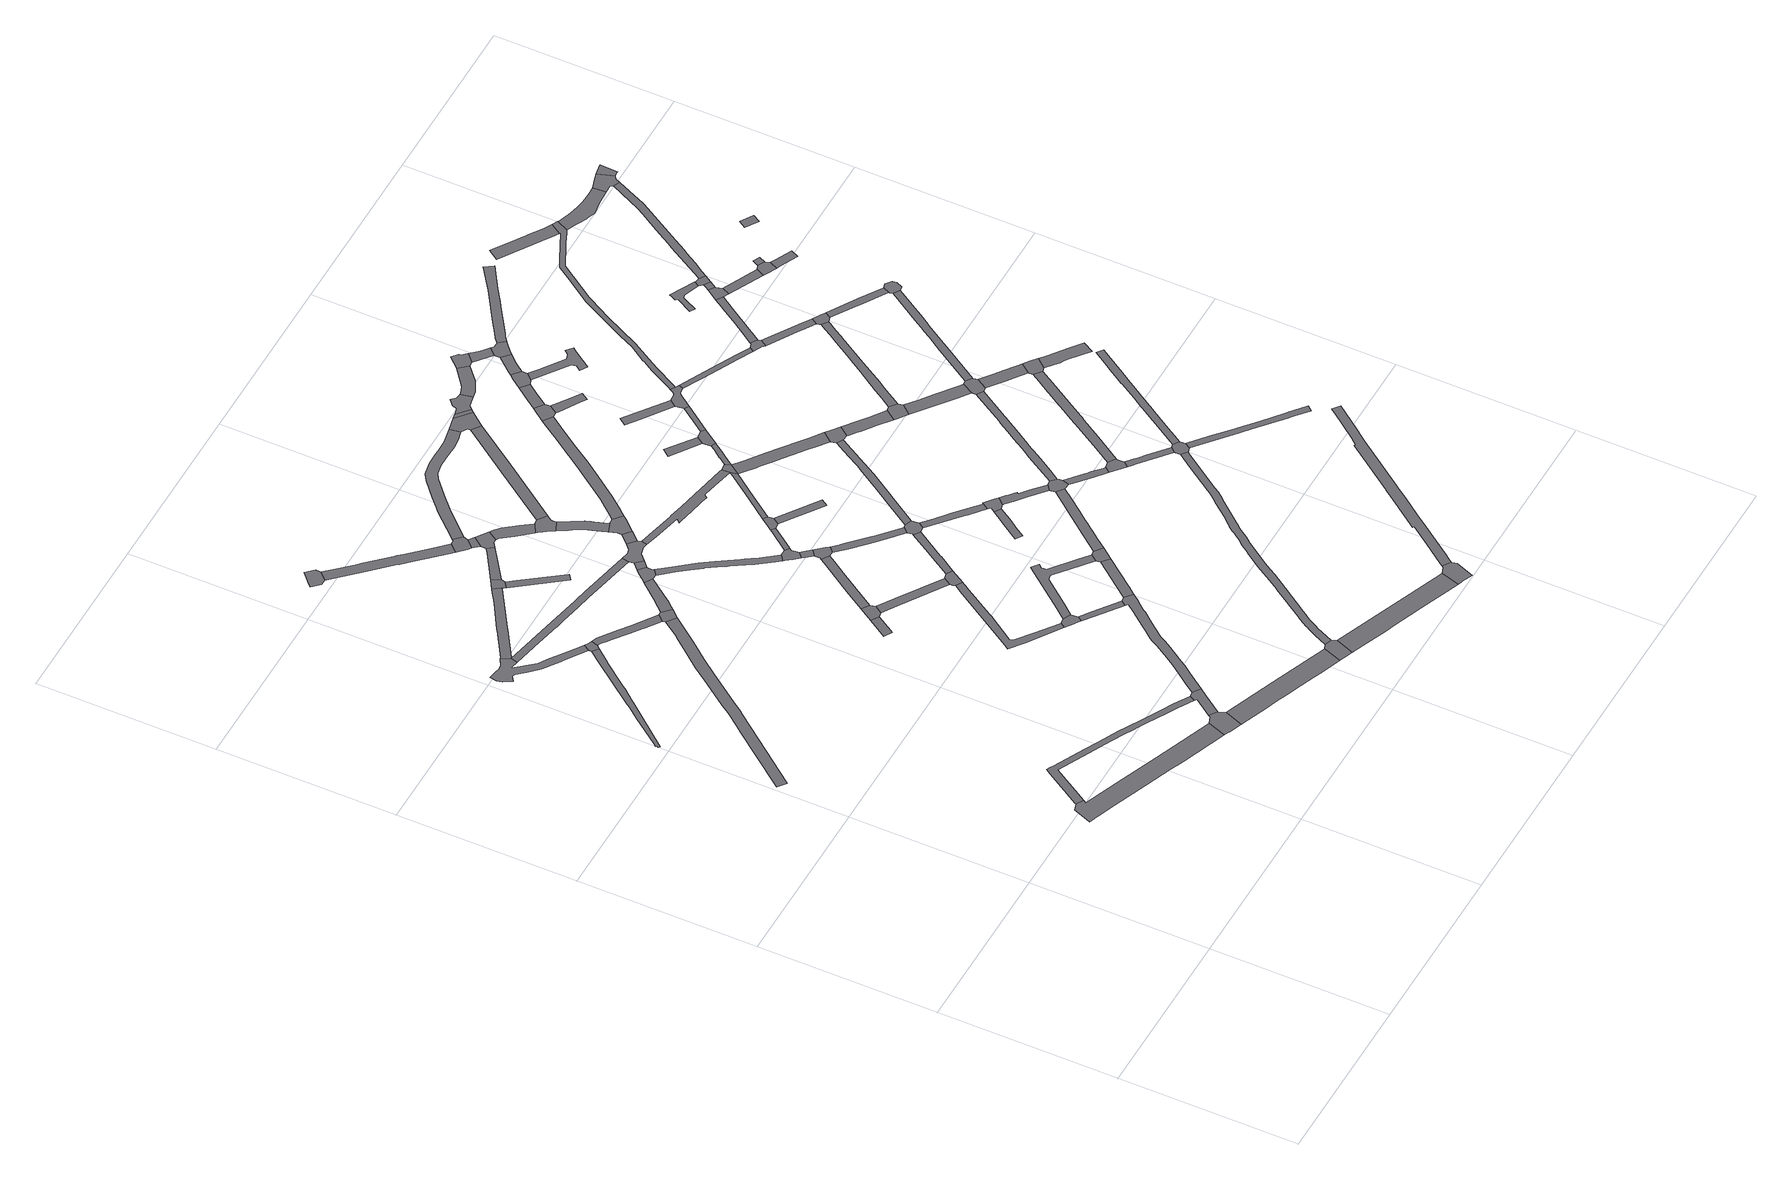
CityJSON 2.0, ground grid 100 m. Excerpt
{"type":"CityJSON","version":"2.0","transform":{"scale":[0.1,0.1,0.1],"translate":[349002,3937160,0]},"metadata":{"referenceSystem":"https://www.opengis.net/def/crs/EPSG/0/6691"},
"CityObjects":{
"road1":{"type":"Road","geometry":[{"type":"MultiSurface","lod":"1","boundaries":[[[0,1,2,3,4,5,6,7,8,9,10,11,12,13,14,15]]]}]},
"road2":{"type":"Road","attributes":{"RoadStructureAttribute.sectionType":"1"},"geometry":[{"type":"MultiSurface","lod":"1","boundaries":[[[16,17,18,19,20,21,22,23,24,25,26,27,28,29,30,31,32,33,34]]]}]},
"road3":{"type":"Road","attributes":{"RoadStructureAttribute.sectionType":"1"},"geometry":[{"type":"MultiSurface","lod":"1","boundaries":[[[35,36,37,38,39,40,41,42,43,44,45,46,47,48,49,50,51,52,53,54,55,56,57,58]]]}]},
"road4":{"type":"Road","attributes":{"RoadStructureAttribute.sectionType":"1"},"geometry":[{"type":"MultiSurface","lod":"1","boundaries":[[[59,60,61,62,63,64,65,66,67,68,69,70,71,72,73,74,75,76,77,78,79,80,81,82,83,84,4,3]]]}]},
"road5":{"type":"Road","attributes":{"RoadStructureAttribute.sectionType":"1"},"geometry":[{"type":"MultiSurface","lod":"1","boundaries":[[[85,86,87,88,89,90,91,92,93,94,95,96,97,98,99,100,101,102,103,104,105,106,107,108,109,110,111]]]}]},
"road6":{"type":"Road","geometry":[{"type":"MultiSurface","lod":"1","boundaries":[[[112,113,114,96,95,34,33,115]]]}]},
"road7":{"type":"Road","geometry":[{"type":"MultiSurface","lod":"1","boundaries":[[[116,117,118,119,15,14,120,121,122,123]]]}]},
"road8":{"type":"Road","attributes":{"RoadStructureAttribute.sectionType":"1"},"geometry":[{"type":"MultiSurface","lod":"1","boundaries":[[[124,125,126,127,128,129,130,104,103,131,132,133,134,135]]]}]},
"road9":{"type":"Road","attributes":{"RoadStructureAttribute.sectionType":"1"},"geometry":[{"type":"MultiSurface","lod":"1","boundaries":[[[136,137,138,139,140,141,142,143,144,145,146,147,148,112,115]]]}]},
"road10":{"type":"Road","geometry":[{"type":"MultiSurface","lod":"1","boundaries":[[[149,150,70,69,151,118,117,152]]]}]},
"road11":{"type":"Road","geometry":[{"type":"MultiSurface","lod":"1","boundaries":[[[153,154,155,156,157,158,159,160,161]]]}]},
"road12":{"type":"Road","attributes":{"RoadStructureAttribute.sectionType":"1"},"geometry":[{"type":"MultiSurface","lod":"1","boundaries":[[[162,163,164,165,103,102,166,167,168,169,170,171,172,173,174,175]]]}]},
"road13":{"type":"Road","geometry":[{"type":"MultiSurface","lod":"1","boundaries":[[[143,44,43,176,177,144]]]}]},
"road14":{"type":"Road","attributes":{"RoadStructureAttribute.sectionType":"1"},"geometry":[{"type":"MultiSurface","lod":"1","boundaries":[[[178,179,180,181,182,183,184,185,186,187,116,123]]]}]},
"road15":{"type":"Road","geometry":[{"type":"MultiSurface","lod":"1","boundaries":[[[188,189,190,191,192,124,135]]]}]},
"road16":{"type":"Road","attributes":{"RoadStructureAttribute.sectionType":"1"},"geometry":[{"type":"MultiSurface","lod":"1","boundaries":[[[193,194,195,196,197,198]]]}]},
"road17":{"type":"Road","attributes":{"RoadStructureAttribute.sectionType":"1"},"geometry":[{"type":"MultiSurface","lod":"1","boundaries":[[[199,200,201,202,203,204,205,206,207,208,209,210,211,212,213,214,215,153,161]]]}]},
"road18":{"type":"Road","attributes":{"RoadStructureAttribute.sectionType":"1"},"geometry":[{"type":"MultiSurface","lod":"1","boundaries":[[[216,217,218,219,220,221,190,189]]]}]},
"road19":{"type":"Road","attributes":{"RoadStructureAttribute.sectionType":"1"},"geometry":[{"type":"MultiSurface","lod":"1","boundaries":[[[222,223,224,177,176,225,226,227,228,229]]]}]},
"road20":{"type":"Road","attributes":{"RoadStructureAttribute.sectionType":"1"},"geometry":[{"type":"MultiSurface","lod":"1","boundaries":[[[230,231,192,191,232,233]]]}]},
"road21":{"type":"Road","geometry":[{"type":"MultiSurface","lod":"1","boundaries":[[[234,198,197,235,236,237]]]}]},
"road22":{"type":"Road","attributes":{"RoadStructureAttribute.sectionType":"1"},"geometry":[{"type":"MultiSurface","lod":"1","boundaries":[[[238,239,240,241,242,243,244,245,246,247,248,249,250,251,252,253,254,255,150,149,256,257,258,259,260,261,262,263,264,265,266,267]]]}]},
"road23":{"type":"Road","attributes":{"RoadStructureAttribute.sectionType":"1"},"geometry":[{"type":"MultiSurface","lod":"1","boundaries":[[[268,269,270,271,272,273,274,275,276,277,278,279,280,281,282,283,284,285,286,287,288,289]]]}]},
"road24":{"type":"Road","geometry":[{"type":"MultiSurface","lod":"1","boundaries":[[[290,291,229,228,292,293,294,295,296]]]}]},
"road25":{"type":"Road","geometry":[{"type":"MultiSurface","lod":"1","boundaries":[[[297,298,299,300,208,207,301,302]]]}]},
"road26":{"type":"Road","geometry":[{"type":"MultiSurface","lod":"1","boundaries":[[[303,304,305,306,307,308,275,274]]]}]},
"road27":{"type":"Road","attributes":{"RoadStructureAttribute.sectionType":"1"},"geometry":[{"type":"MultiSurface","lod":"1","boundaries":[[[295,309,310,296]]]}]},
"road28":{"type":"Road","attributes":{"RoadStructureAttribute.sectionType":"1"},"geometry":[{"type":"MultiSurface","lod":"1","boundaries":[[[311,297,302,312,313,314]]]}]},
"road29":{"type":"Road","attributes":{"RoadStructureAttribute.sectionType":"1"},"geometry":[{"type":"MultiSurface","lod":"1","boundaries":[[[235,315,316,317,318,236]]]}]},
"road30":{"type":"Road","geometry":[{"type":"MultiSurface","lod":"1","boundaries":[[[319,320,321,322,186,185,323,324,325,326]]]}]},
"road31":{"type":"Road","geometry":[{"type":"MultiSurface","lod":"1","boundaries":[[[313,230,233,327,328,329,330,314]]]}]},
"road32":{"type":"Road","attributes":{"RoadStructureAttribute.sectionType":"1"},"geometry":[{"type":"MultiSurface","lod":"1","boundaries":[[[331,332,333,334,335,336,337,234,237]]]}]},
"road33":{"type":"Road","attributes":{"RoadStructureAttribute.sectionType":"1"},"geometry":[{"type":"MultiSurface","lod":"1","boundaries":[[[338,339,340,341,342,343,344,345,346,293,292,347,348,349,350,351,352,353,354,355,356,357,358,359]]]}]},
"road34":{"type":"Road","geometry":[{"type":"MultiSurface","lod":"1","boundaries":[[[174,310,309,360,361,362,363,364,365,366,367,368,369,175]]]}]},
"road35":{"type":"Road","geometry":[{"type":"MultiSurface","lod":"1","boundaries":[[[240,370,306,305,371,241]]]}]},
"road36":{"type":"Road","attributes":{"RoadStructureAttribute.sectionType":"1"},"geometry":[{"type":"MultiSurface","lod":"1","boundaries":[[[328,372,373,374,375,376,377,378,379,380,329]]]}]},
"road37":{"type":"Road","attributes":{"RoadStructureAttribute.sectionType":"1"},"geometry":[{"type":"MultiSurface","lod":"1","boundaries":[[[381,382,366,365]]]}]},
"road38":{"type":"Road","geometry":[{"type":"MultiSurface","lod":"1","boundaries":[[[383,384,385,386,387,388,389,390,391,376,375]]]}]},
"road39":{"type":"Road","geometry":[{"type":"MultiSurface","lod":"1","boundaries":[[[288,392,393,394,317,316,395,289]]]}]},
"road40":{"type":"Road","geometry":[{"type":"MultiSurface","lod":"1","boundaries":[[[396,397,398,399,359,358,400,401,402]]]}]},
"road41":{"type":"Road","attributes":{"RoadStructureAttribute.sectionType":"1"},"geometry":[{"type":"MultiSurface","lod":"1","boundaries":[[[403,404,405,406,407,408,409,387,386,410,411,412,413,414,415,416,417]]]}]},
"road42":{"type":"Road","attributes":{"RoadStructureAttribute.sectionType":"1"},"geometry":[{"type":"MultiSurface","lod":"1","boundaries":[[[418,419,420,421,396,402]]]}]},
"road43":{"type":"Road","geometry":[{"type":"MultiSurface","lod":"1","boundaries":[[[422,403,417,423,382,381,424,425]]]}]},
"road44":{"type":"Road","geometry":[{"type":"MultiSurface","lod":"1","boundaries":[[[426,420,419,427,334,333,428,429,430]]]}]},
"road45":{"type":"Road","attributes":{"RoadStructureAttribute.sectionType":"1"},"geometry":[{"type":"MultiSurface","lod":"1","boundaries":[[[307,431,432,433,434,435,436,437,438,439,440,441,442,443,444,308]]]}]},
"road46":{"type":"Road","attributes":{"RoadStructureAttribute.sectionType":"1"},"geometry":[{"type":"MultiSurface","lod":"1","boundaries":[[[445,446,447,448,449,450,451,399,398]]]}]},
"road47":{"type":"Road","attributes":{"RoadStructureAttribute.sectionType":"1"},"geometry":[{"type":"MultiSurface","lod":"1","boundaries":[[[452,453,239,238,454,455,456,457,458]]]}]},
"road48":{"type":"Road","attributes":{"RoadStructureAttribute.sectionType":"1"},"geometry":[{"type":"MultiSurface","lod":"1","boundaries":[[[459,460,461,393,392,462,463,464,465]]]}]},
"road49":{"type":"Road","attributes":{"RoadStructureAttribute.sectionType":"1"},"geometry":[{"type":"MultiSurface","lod":"1","boundaries":[[[466,467,468,469,470,471,472,473,474,319,326]]]}]},
"road50":{"type":"Road","attributes":{"RoadStructureAttribute.sectionType":"1"},"geometry":[{"type":"MultiSurface","lod":"1","boundaries":[[[429,475,476,477,478,479,480,481,482,483,484,485,486,487,488,489,490,430]]]}]},
"road51":{"type":"Road","attributes":{"RoadStructureAttribute.sectionType":"1"},"geometry":[{"type":"MultiSurface","lod":"1","boundaries":[[[491,492,493,494,495,496,497,498,499,500,501,502,503,299,298,504,505,506,507,508,509,510,511,512,513,514]]]}]},
"road52":{"type":"Road","geometry":[{"type":"MultiSurface","lod":"1","boundaries":[[[515,516,517,518,519,448,447,520]]]}]},
"road53":{"type":"Road","attributes":{"RoadStructureAttribute.sectionType":"1"},"geometry":[{"type":"MultiSurface","lod":"1","boundaries":[[[521,522,523,524,525,526,527,363,362,528,529,530,531,532,533,534,535,536,537,538,539]]]}]},
"road54":{"type":"Road","geometry":[{"type":"MultiSurface","lod":"1","boundaries":[[[540,541,437,436,452,458]]]}]},
"road55":{"type":"Road","geometry":[{"type":"MultiSurface","lod":"1","boundaries":[[[542,481,480,543,544,459,465,545,546,547,548,549,550]]]}]},
"road56":{"type":"Road","attributes":{"RoadStructureAttribute.sectionType":"1"},"geometry":[{"type":"MultiSurface","lod":"1","boundaries":[[[551,552,515,520]]]}]},
"road57":{"type":"Road","attributes":{"RoadStructureAttribute.sectionType":"1"},"geometry":[{"type":"MultiSurface","lod":"1","boundaries":[[[553,391,390,554,555,556,557]]]}]},
"road58":{"type":"Road","attributes":{"RoadStructureAttribute.sectionType":"1"},"geometry":[{"type":"MultiSurface","lod":"1","boundaries":[[[558,559,560,517,516,561,562,563,539]]]}]},
"road59":{"type":"Road","attributes":{"RoadStructureAttribute.sectionType":"1"},"geometry":[{"type":"MultiSurface","lod":"1","boundaries":[[[564,565,566,567,568,569,570,571,572,573]]]}]},
"road60":{"type":"Road","attributes":{"RoadStructureAttribute.sectionType":"1"},"geometry":[{"type":"MultiSurface","lod":"1","boundaries":[[[574,575,576,577,578,579,580,581,422,425,582,583,584,585,586,587,588,589,590,591,592,593,594,595]]]}]},
"road61":{"type":"Road","attributes":{"RoadStructureAttribute.sectionType":"1"},"geometry":[{"type":"MultiSurface","lod":"1","boundaries":[[[596,597,598,599,600,601,546,545,602,603,604,605]]]}]},
"road62":{"type":"Road","attributes":{"RoadStructureAttribute.sectionType":"1"},"geometry":[{"type":"MultiSurface","lod":"1","boundaries":[[[606,607,608,609,610,611,612,613,614,615,616,617,618,619,620,621,622,623,624,625,626,627,628,629,630,631,632,633,634,635,636,637,638,639,640,641,642,643,644,645,646,647,648,649,650,651,652,653,654,655,656,657,658,659,660,661,662,663,664,665,666,322,321]]]}]},
"road63":{"type":"Road","geometry":[{"type":"MultiSurface","lod":"1","boundaries":[[[667,668,669,473,472,670,671,672,673]]]}]},
"road64":{"type":"Road","attributes":{"RoadStructureAttribute.sectionType":"1"},"geometry":[{"type":"MultiSurface","lod":"1","boundaries":[[[540,674,675,676,677,678,679,680,681,682,683,684,685,686,687,688,541]]]}]},
"road65":{"type":"Road","geometry":[{"type":"MultiSurface","lod":"1","boundaries":[[[689,690,691,692,605,604,693,564,573]]]}]},
"road66":{"type":"Road","geometry":[{"type":"MultiSurface","lod":"1","boundaries":[[[694,695,521,539,563]]]}]},
"road67":{"type":"Road","attributes":{"RoadStructureAttribute.sectionType":"1"},"geometry":[{"type":"MultiSurface","lod":"1","boundaries":[[[696,697,698,699,700,701,702,703,704,705,706,707,708,542,550]]]}]},
"road68":{"type":"Road","attributes":{"RoadStructureAttribute.sectionType":"1"},"geometry":[{"type":"MultiSurface","lod":"1","boundaries":[[[491,514,709,557,556,710,711,712]]]}]},
"road69":{"type":"Road","attributes":{"RoadStructureAttribute.sectionType":"1"},"geometry":[{"type":"MultiSurface","lod":"1","boundaries":[[[689,713,714,715,716,717,718,719,720,721,722,723,724,725,690]]]}]},
"road70":{"type":"Road","attributes":{"RoadStructureAttribute.sectionType":"1"},"geometry":[{"type":"MultiSurface","lod":"1","boundaries":[[[726,727,728,729,695,694,730,731,732]]]}]},
"road71":{"type":"Road","attributes":{"RoadStructureAttribute.sectionType":"1"},"geometry":[{"type":"MultiSurface","lod":"1","boundaries":[[[733,734,735,736,737]]]}]},
"road72":{"type":"Road","geometry":[{"type":"MultiSurface","lod":"1","boundaries":[[[711,738,739,712]]]}]},
"road73":{"type":"Road","attributes":{"RoadStructureAttribute.sectionType":"1"},"geometry":[{"type":"MultiSurface","lod":"1","boundaries":[[[740,741,742,743,694,563,744,745,746,747,748,749,750,751,752]]]}]},
"road74":{"type":"Road","geometry":[{"type":"MultiSurface","lod":"1","boundaries":[[[753,718,717,683,682,754,755,756,757,758]]]}]},
"road75":{"type":"Road","geometry":[{"type":"MultiSurface","lod":"1","boundaries":[[[759,760,761,762,733,737,726,732]]]}]},
"road76":{"type":"Road","geometry":[{"type":"MultiSurface","lod":"1","boundaries":[[[738,763,764,765,766,767,768,769,770,739]]]}]},
"road77":{"type":"Road","geometry":[{"type":"MultiSurface","lod":"1","boundaries":[[[594,771,772,773,774,595]]]}]},
"road78":{"type":"Road","attributes":{"RoadStructureAttribute.sectionType":"1"},"geometry":[{"type":"MultiSurface","lod":"1","boundaries":[[[775,776,777,778,779,780,781,755,754,782,783,784,785]]]}]},
"road79":{"type":"Road","attributes":{"RoadStructureAttribute.sectionType":"1"},"geometry":[{"type":"MultiSurface","lod":"1","boundaries":[[[786,787,788,789,790,772,771]]]}]},
"road80":{"type":"Road","attributes":{"RoadStructureAttribute.sectionType":"1"},"geometry":[{"type":"MultiSurface","lod":"1","boundaries":[[[791,762,761,792,793]]]}]},
"road81":{"type":"Road","attributes":{"RoadStructureAttribute.sectionType":"1"},"geometry":[{"type":"MultiSurface","lod":"1","boundaries":[[[794,795,796,797,798,799]]]}]},
"road82":{"type":"Road","attributes":{"RoadStructureAttribute.sectionType":"1"},"geometry":[{"type":"MultiSurface","lod":"1","boundaries":[[[800,774,773,801,802,803]]]}]},
"road83":{"type":"Road","geometry":[{"type":"MultiSurface","lod":"1","boundaries":[[[751,701,700,804,805,806,752]]]}]},
"road84":{"type":"Road","geometry":[{"type":"MultiSurface","lod":"1","boundaries":[[[807,808,809,810,811,775,785]]]}]},
"road85":{"type":"Road","attributes":{"RoadStructureAttribute.sectionType":"1"},"geometry":[{"type":"MultiSurface","lod":"1","boundaries":[[[812,813,765,764,814,815,816,817]]]}]},
"road86":{"type":"Road","geometry":[{"type":"MultiSurface","lod":"1","boundaries":[[[818,803,802,819,820,821,822]]]}]},
"road87":{"type":"Road","attributes":{"RoadStructureAttribute.sectionType":"1"},"geometry":[{"type":"MultiSurface","lod":"1","boundaries":[[[823,824,825,826,805,804,827,828,829,830,831,832,833,834]]]}]},
"road88":{"type":"Road","geometry":[{"type":"MultiSurface","lod":"1","boundaries":[[[835,836,837,838,839,840,841,842,843,844,845,846,799,798,847,791,793]]]}]},
"road89":{"type":"Road","attributes":{"RoadStructureAttribute.sectionType":"1"},"geometry":[{"type":"MultiSurface","lod":"1","boundaries":[[[848,849,850,808,807,851,852,853,854,855,856]]]}]},
"road90":{"type":"Road","attributes":{"RoadStructureAttribute.sectionType":"1"},"geometry":[{"type":"MultiSurface","lod":"1","boundaries":[[[857,858,859,860,861,862,863,864,865,866,867,868,869,870,871,872,873,874,875,876,877,878,879,880,881,882,883,884,885,886,887,888,668,667]]]}]},
"road91":{"type":"Road","attributes":{"RoadStructureAttribute.sectionType":"1"},"geometry":[{"type":"MultiSurface","lod":"1","boundaries":[[[889,890,891,892,893,894,895,896,897,898,899,900,753,758,901,902,903,904,905,906,907,908,909,910,911,912,913,914,915]]]}]},
"road92":{"type":"Road","geometry":[{"type":"MultiSurface","lod":"1","boundaries":[[[916,917,918,919,920,921,922,817,816]]]}]},
"road93":{"type":"Road","attributes":{"RoadStructureAttribute.sectionType":"1"},"geometry":[{"type":"MultiSurface","lod":"1","boundaries":[[[821,923,924,925,926,822]]]}]},
"road94":{"type":"Road","geometry":[{"type":"MultiSurface","lod":"1","boundaries":[[[823,834,927,928,929,930,931]]]}]},
"road95":{"type":"Road","geometry":[{"type":"MultiSurface","lod":"1","boundaries":[[[855,634,633,932,933,934,935,936,856]]]}]},
"road96":{"type":"Road","geometry":[{"type":"MultiSurface","lod":"1","boundaries":[[[819,937,938,939,940,941,942,943,944,945,946,820]]]}]},
"road97":{"type":"Road","attributes":{"RoadStructureAttribute.sectionType":"1"},"geometry":[{"type":"MultiSurface","lod":"1","boundaries":[[[947,948,949,950,917,916,951,952]]]}]},
"road98":{"type":"Road","geometry":[{"type":"MultiSurface","lod":"1","boundaries":[[[925,924,953,954,955,956,957,947,952]]]}]},
"road99":{"type":"Road","attributes":{"RoadStructureAttribute.sectionType":"1"},"geometry":[{"type":"MultiSurface","lod":"1","boundaries":[[[958,959,960,961,929,928,962,963,964,965,966]]]}]},
"road100":{"type":"Road","attributes":{"RoadStructureAttribute.sectionType":"1"},"geometry":[{"type":"MultiSurface","lod":"1","boundaries":[[[967,968,969,970,971,972,973,974,975,976,977,811,810,978,979,980,981,982,983,984]]]}]},
"road101":{"type":"Road","attributes":{"RoadStructureAttribute.sectionType":"1"},"geometry":[{"type":"MultiSurface","lod":"1","boundaries":[[[985,986,987,988,989,990,991,992,993,994,841,840]]]}]},
"road102":{"type":"Road","attributes":{"RoadStructureAttribute.sectionType":"1"},"geometry":[{"type":"MultiSurface","lod":"1","boundaries":[[[933,995,996,997,998,999,1000,1001,1002,1003,1004,1005,1006,1007,1008,1009,1010,1011,1012,934]]]}]},
"road103":{"type":"Road","geometry":[{"type":"MultiSurface","lod":"1","boundaries":[[[914,1013,1014,1015,1016,966,965,915]]]}]},
"road104":{"type":"Road","attributes":{"RoadStructureAttribute.sectionType":"1"},"geometry":[{"type":"MultiSurface","lod":"1","boundaries":[[[1017,1018,1019,1020,1021,1022,1023,1024,1025,1026,1027,1028,931,930,1029,1030,1031,1032,1033,1034,1035,1036,1037]]]}]},
"road105":{"type":"Road","attributes":{"RoadStructureAttribute.sectionType":"1"},"geometry":[{"type":"MultiSurface","lod":"1","boundaries":[[[1038,1039,1040,1041,1042,1043,1044,1045,1046,1047,1048,936,935,1049,1050,1051,1052,1053,1054,1055,1056]]]}]},
"road106":{"type":"Road","geometry":[{"type":"MultiSurface","lod":"1","boundaries":[[[1057,1058,990,989,1059,1060,1061,1062,1063]]]}]},
"road107":{"type":"Road","attributes":{"RoadStructureAttribute.sectionType":"1"},"geometry":[{"type":"MultiSurface","lod":"1","boundaries":[[[1013,1064,1065,1066,1067,1068,1069,1070,1071,1014]]]}]},
"road108":{"type":"Road","attributes":{"RoadStructureAttribute.sectionType":"1"},"geometry":[{"type":"MultiSurface","lod":"1","boundaries":[[[1072,1073,1074,1075,1076,1077,1078,1079,1080,1081,1082,1083,1084,1085,1086,1087,956,955]]]}]},
"road109":{"type":"Road","geometry":[{"type":"MultiSurface","lod":"1","boundaries":[[[1088,1089,1090,1068,1067,967,984]]]}]},
"road110":{"type":"Road","attributes":{"RoadStructureAttribute.sectionType":"1"},"geometry":[{"type":"MultiSurface","lod":"1","boundaries":[[[1091,1092,1062,1061,1093,1094,1095,1096]]]}]},
"road111":{"type":"Road","attributes":{"RoadStructureAttribute.sectionType":"1"},"geometry":[{"type":"MultiSurface","lod":"1","boundaries":[[[842,1097,1098,1099,1100,1101,1102,1103,1104,1105,1106,1107,1108,1109,1110,1111,1112,1113,1114,1115,1116,1117,1118,1119,1120,1121,1122,1123,1124,1125,1126,1127,1128,1129,1130,843]]]}]},
"road112":{"type":"Road","attributes":{"RoadStructureAttribute.sectionType":"1"},"geometry":[{"type":"MultiSurface","lod":"1","boundaries":[[[1131,1132,1133,1134,1135,1136,1137,1138,1057,1063]]]}]},
"road113":{"type":"Road","attributes":{"RoadStructureAttribute.sectionType":"1"},"geometry":[{"type":"MultiSurface","lod":"1","boundaries":[[[1139,1140,1141,1142,1143,1144,1145,1146,1147,1148,1149,1089,1088]]]}]},
"road114":{"type":"Road","attributes":{"RoadStructureAttribute.sectionType":"1"},"geometry":[{"type":"MultiSurface","lod":"1","boundaries":[[[1150,1151,1152,1153,1154,1155,1016,1015,1156,1157,1158,1159,1160,1161,1162,1163]]]}]},
"road115":{"type":"Road","geometry":[{"type":"MultiSurface","lod":"1","boundaries":[[[1095,1164,1017,1037,1165,1166,1167,1096]]]}]},
"road116":{"type":"Road","attributes":{"RoadStructureAttribute.sectionType":"1"},"geometry":[{"type":"MultiSurface","lod":"1","boundaries":[[[1168,1169,1170,1171,1172,1173,1174,1175,1176,1177,1178]]]}]},
"road117":{"type":"Road","geometry":[{"type":"MultiSurface","lod":"1","boundaries":[[[1134,1133,1179,1180,1181,1182]]]}]},
"road118":{"type":"Road","attributes":{"RoadStructureAttribute.sectionType":"1"},"geometry":[{"type":"MultiSurface","lod":"1","boundaries":[[[1181,1183,1184,1185,1182]]]}]},
"road119":{"type":"Road","attributes":{"RoadStructureAttribute.sectionType":"1"},"geometry":[{"type":"MultiSurface","lod":"1","boundaries":[[[1186,1166,1165,1187,1188,1189,1190]]]}]},
"road120":{"type":"Road","geometry":[{"type":"MultiSurface","lod":"1","boundaries":[[[1177,1184,1183,1191,1192,1193,1178]]]}]},
"road121":{"type":"Road","attributes":{"RoadStructureAttribute.sectionType":"1"},"geometry":[{"type":"MultiSurface","lod":"1","boundaries":[[[1179,1194,1195,1180]]]}]},
"road122":{"type":"Road","attributes":{"RoadStructureAttribute.sectionType":"1"},"geometry":[{"type":"MultiSurface","lod":"1","boundaries":[[[1196,1197,1198,1199,1115,1114,1200,1201,1202,1203,1204,1205,1206]]]}]},
"road123":{"type":"Road","geometry":[{"type":"MultiSurface","lod":"1","boundaries":[[[1207,1208,1209,1210,1190,1189,1211,1150,1163]]]}]},
"road124":{"type":"Road","geometry":[{"type":"MultiSurface","lod":"1","boundaries":[[[1195,1194,1212,1213,1214,1215,1216]]]}]},
"road125":{"type":"Road","geometry":[{"type":"MultiSurface","lod":"1","boundaries":[[[1215,1217,1218,1216]]]}]},
"road126":{"type":"Road","attributes":{"RoadStructureAttribute.sectionType":"1"},"geometry":[{"type":"MultiSurface","lod":"1","boundaries":[[[1213,1219,1220,1221,1222,1214]]]}]},
"road127":{"type":"Road","attributes":{"RoadStructureAttribute.sectionType":"1"},"geometry":[{"type":"MultiSurface","lod":"1","boundaries":[[[1223,1224,1225,1226,1227,1228,1229,1230,1231,1232,1233,1234,1235,1236,1237,1238,1239,1240,1241,1242,1192,1191]]]}]},
"road128":{"type":"Road","geometry":[{"type":"MultiSurface","lod":"1","boundaries":[[[1243,1244,1245,1246,1247,1248,1249,1250,1251,1252,1253,1254,1255,1256,1257,1258,1259,1113,1112]]]}]},
"road129":{"type":"Road","attributes":{"RoadStructureAttribute.sectionType":"1"},"geometry":[{"type":"MultiSurface","lod":"1","boundaries":[[[1260,1261,1262,1263]]]}]},
"road130":{"type":"Road","geometry":[{"type":"MultiSurface","lod":"1","boundaries":[[[1264,1251,1250,1265,1266,1231,1230,1267,1268,1269]]]}]},
"road131":{"type":"Road","attributes":{"RoadStructureAttribute.sectionType":"1"},"geometry":[{"type":"MultiSurface","lod":"1","boundaries":[[[1270,1269,1268,1271,1272,1273]]]}]}
},
"vertices":[
[1059,831,0],[857,909,0],[621,1001,0],[631,1016,0],[592,1040,0],[554,1027,0],[513,925,0],[544,913,0],[565,907,0],[673,864,0],[861,789,0],[1021,730,0],[1071,709,0],[1094,699,0],[1347,602,0],[1386,704,0],
[391,3581,0],[206,3338,0],[199,3329,0],[184,3309,0],[136,3247,0],[14,3086,0],[4,3073,0],[9,3068,0],[3,3059,0],[11,3052,0],[224,3310,0],[226,3312,0],[283,3381,0],[309,3416,0],[410,3547,0],[417,3555,0],[419,3557,0],[475,3626,0],[444,3651,0],
[279,2644,0],[395,2790,0],[407,2806,0],[454,2870,0],[577,3040,0],[647,3133,0],[709,3210,0],[727,3233,0],[840,3378,0],[789,3415,0],[728,3330,0],[718,3318,0],[630,3211,0],[577,3143,0],[527,3075,0],[519,3061,0],[481,3009,0],[405,2908,0],[371,2858,0],[309,2779,0],[281,2742,0],[178,2610,0],[27,2412,0],[71,2378,0],
[759,1227,0],[933,1141,0],[1021,1098,0],[1120,1049,0],[1146,1035,0],[1153,1031,0],[1221,994,0],[1317,941,0],[1329,934,0],[1409,891,0],[1490,842,0],[1508,871,0],[1427,920,0],[1396,936,0],[1393,938,0],[1271,1005,0],[1174,1057,0],[1135,1079,0],[1024,1134,0],[1014,1139,0],[951,1171,0],[775,1258,0],[763,1264,0],[737,1276,0],[720,1248,0],[595,1045,0],
[97,3912,0],[112,3922,0],[131,3917,0],[169,3871,0],[216,3823,0],[224,3815,0],[291,3769,0],[315,3752,0],[323,3747,0],[400,3695,0],[442,3667,0],[464,3703,0],[393,3752,0],[294,3820,0],[251,3849,0],[162,3951,0],[165,3954,0],[210,3945,0],[219,3984,0],[194,4030,0],[154,4008,0],[124,4004,0],[105,4008,0],[56,4017,0],[49,3977,0],[55,3947,0],[84,3904,0],
[505,3681,0],[486,3688,0],[473,3697,0],[491,3645,0],
[1489,664,0],[1475,702,0],[1433,732,0],[1425,720,0],[1357,598,0],[1372,592,0],[1379,588,0],[1450,561,0],
[603,4286,0],[601,4284,0],[568,4263,0],[523,4232,0],[370,4139,0],[360,4133,0],[203,4034,0],[229,3989,0],[387,4089,0],[401,4098,0],[624,4239,0],[630,4243,0],
[511,3635,0],[540,3613,0],[561,3597,0],[638,3539,0],[700,3494,0],[701,3493,0],[708,3489,0],[786,3434,0],[816,3469,0],[693,3556,0],[635,3597,0],[574,3642,0],[537,3668,0],
[1578,846,0],[1536,876,0],[1505,833,0],[1549,806,0],
[323,5091,0],[324,5121,0],[282,5164,0],[257,5139,0],[237,5120,0],[209,5093,0],[250,5050,0],[276,5049,0],[280,5049,0],
[791,3866,0],[729,3878,0],[715,3881,0],[534,3919,0],[379,3909,0],[515,3881,0],[516,3880,0],[532,3877,0],[570,3870,0],[642,3855,0],[686,3847,0],[762,3831,0],[1074,3767,0],[1082,3806,0],
[882,3425,0],[836,3466,0],
[1605,501,0],[1669,476,0],[1732,452,0],[1822,417,0],[1900,386,0],[1915,380,0],[1963,361,0],[2062,324,0],[2101,427,0],[1781,551,0],
[637,4233,0],[642,4226,0],[675,4250,0],[681,4274,0],[654,4318,0],
[1197,2423,0],[1189,2411,0],[1233,2385,0],[1241,2398,0],[1297,2491,0],[1257,2517,0],
[310,5017,0],[369,4955,0],[403,4920,0],[541,4775,0],[547,4768,0],[592,4720,0],[679,4630,0],[695,4613,0],[745,4562,0],[788,4605,0],[717,4677,0],[617,4782,0],[595,4806,0],[584,4816,0],[473,4933,0],[446,4961,0],[369,5043,0],
[834,3966,0],[866,3990,0],[801,4078,0],[736,4166,0],[710,4201,0],[689,4230,0],
[903,3541,0],[880,3515,0],[866,3500,0],[906,3452,0],[923,3471,0],[928,3478,0],[1024,3606,0],[980,3631,0],
[838,4436,0],[813,4419,0],[795,4353,0],[863,4401,0],
[1306,2594,0],[1327,2496,0],[1354,2538,0],[1347,2567,0],
[2008,1439,0],[1966,1473,0],[1940,1470,0],[1919,1442,0],[1933,1432,0],[1930,1429,0],[1893,1378,0],[1883,1365,0],[1830,1299,0],[1810,1273,0],[1775,1229,0],[1765,1217,0],[1755,1198,0],[1744,1178,0],[1694,1098,0],[1662,1048,0],[1600,964,0],[1573,927,0],[1634,924,0],[1651,949,0],[1685,994,0],[1703,1020,0],[1763,1114,0],[1788,1153,0],[1806,1188,0],[1871,1270,0],[1923,1334,0],[1933,1348,0],[1970,1392,0],[1975,1399,0],
[1626,2196,0],[1598,2152,0],[1407,1850,0],[1396,1833,0],[1390,1824,0],[1467,1767,0],[1648,1642,0],[1667,1669,0],[1615,1707,0],[1597,1720,0],[1478,1810,0],[1458,1825,0],[1455,1833,0],[1451,1846,0],[1554,2000,0],[1564,2016,0],[1666,2180,0],[1681,2205,0],[1682,2207,0],[1688,2216,0],[1697,2230,0],[1662,2252,0],
[1027,3686,0],[987,3639,0],[1054,3605,0],[1085,3630,0],[1078,3638,0],[1080,3669,0],[1046,3704,0],
[849,4544,0],[860,4572,0],[817,4614,0],[808,4605,0],[790,4515,0],[808,4500,0],
[1692,1612,0],[1700,1606,0],[1725,1588,0],[1744,1613,0],[1739,1651,0],[1699,1673,0],
[1115,3701,0],[1081,3738,0],
[855,4538,0],[828,4481,0],[839,4466,0],[879,4520,0],
[1405,2445,0],[1655,2281,0],[1682,2323,0],[1448,2477,0],
[2179,397,0],[2171,414,0],[2167,424,0],[2129,438,0],[2086,315,0],[2101,309,0],[2110,305,0],[2139,294,0],
[893,4422,0],[913,4421,0],[948,4474,0],[886,4515,0],
[1477,2769,0],[1537,2862,0],[1560,2899,0],[1521,2924,0],[1507,2902,0],[1445,2808,0],[1381,2712,0],
[1394,3202,0],[1371,3235,0],[1352,3263,0],[1341,3277,0],[1273,3387,0],[1226,3454,0],[1215,3469,0],[1142,3560,0],[1121,3586,0],[1116,3530,0],[1165,3470,0],[1204,3416,0],[1207,3413,0],[1243,3361,0],[1249,3352,0],[1269,3318,0],[1276,3307,0],[1339,3208,0],[1343,3203,0],[1404,3121,0],[1426,3091,0],[1459,3115,0],
[1152,3736,0],[1194,3747,0],[1222,3740,0],[1230,3774,0],[1229,3776,0],[1223,3795,0],[1181,3832,0],[1178,3829,0],[1152,3805,0],[1123,3797,0],
[1809,1566,0],[1782,1545,0],
[928,4412,0],[976,4349,0],[987,4336,0],[1043,4268,0],[1099,4299,0],[1069,4339,0],[1053,4360,0],[1000,4433,0],[971,4459,0],
[1269,3846,0],[1228,3884,0],
[1051,4259,0],[1066,4238,0],[1090,4206,0],[1102,4185,0],[1157,4211,0],[1157,4228,0],[1158,4241,0],[1175,4266,0],[1126,4301,0],
[1746,2309,0],[1712,2330,0],[1703,2328,0],[1659,2262,0],
[1514,3044,0],[1508,3085,0],[1518,3098,0],[1496,3114,0],[1432,3083,0],[1458,3048,0],[1484,3018,0],
[1268,3970,0],[1259,3997,0],[1242,4044,0],[1237,4058,0],[1227,4088,0],[1195,4147,0],[1177,4176,0],[1125,4147,0],[1134,4131,0],[1145,4115,0],[1170,4069,0],[1172,4065,0],[1185,4025,0],[1202,3977,0],[1211,3950,0],
[1498,3002,0],[1528,2967,0],[1559,2993,0],[1539,3016,0],
[1298,3971,0],[1227,3904,0],[1331,3913,0],[1346,3931,0],
[1605,2942,0],[1528,2935,0],[1561,2899,0],[1590,2899,0],[1619,2926,0],
[1791,1716,0],[1907,1860,0],[1936,1865,0],[1942,1860,0],[2063,1763,0],[2127,1712,0],[2155,1747,0],[2100,1791,0],[1965,1900,0],[1962,1930,0],[1978,1949,0],[1947,1973,0],[1942,1977,0],[1746,1732,0],
[1522,3103,0],[1595,3200,0],[1611,3223,0],[1588,3239,0],[1574,3219,0],[1561,3200,0],[1515,3140,0],
[2131,1684,0],[2020,1542,0],[2025,1461,0],[2041,1482,0],[2052,1495,0],[2165,1641,0],[2173,1652,0],
[1879,2596,0],[1803,2475,0],[1781,2439,0],[1807,2406,0],[1809,2411,0],[1867,2503,0],[1912,2572,0],
[2206,268,0],[2345,214,0],[2409,190,0],[2538,139,0],[2547,136,0],[2566,130,0],[2793,40,0],[2827,145,0],[2594,235,0],
[1640,2845,0],[1729,2760,0],[1743,2748,0],[1807,2691,0],[1853,2650,0],[1874,2630,0],[1903,2659,0],[1897,2665,0],[1857,2701,0],[1794,2755,0],[1778,2771,0],[1776,2772,0],[1769,2779,0],[1670,2872,0],[1655,2886,0],[1652,2889,0],
[1485,4971,0],[1398,4954,0],[1328,4952,0],[1319,4953,0],[1305,4954,0],[1237,4953,0],[1169,4941,0],[1158,4936,0],[1122,4912,0],[1029,4832,0],[980,4786,0],[958,4766,0],[830,4627,0],[875,4587,0],[999,4720,0],[1070,4788,0],[1159,4864,0],[1188,4884,0],[1243,4893,0],[1292,4893,0],[1305,4894,0],[1391,4893,0],[1440,4898,0],[1497,4911,0],
[1667,3264,0],[1662,3294,0],[1640,3310,0],[1605,3262,0],[1592,3245,0],[1640,3228,0],
[1849,3643,0],[1832,3647,0],[1535,3706,0],[1482,3717,0],[1451,3723,0],[1448,3723,0],[1343,3748,0],[1253,3733,0],[1295,3723,0],[1448,3687,0],[1427,3666,0],[1495,3653,0],[1513,3649,0],[1609,3630,0],[1643,3623,0],[1656,3641,0],[1665,3640,0],[1738,3624,0],[1852,3599,0],
[2224,1716,0],[2182,1749,0],
[1920,2661,0],[1875,2629,0],[1882,2600,0],[1941,2576,0],[1965,2606,0],[1964,2607,0],[1961,2630,0],[1960,2638,0],[1958,2647,0],
[1863,3069,0],[1889,3106,0],
[1341,4605,0],[1404,4589,0],[1580,4838,0],[1580,4839,0],[1531,4873,0],
[1825,3562,0],[1733,3436,0],[1676,3360,0],[1701,3347,0],[1755,3420,0],[1858,3560,0],
[2201,2312,0],[2181,2283,0],[2134,2213,0],[2093,2152,0],[2081,2134,0],[2115,2110,0],[2124,2123,0],[2145,2155,0],[2190,2221,0],[2235,2289,0],
[1745,4585,0],[1718,4546,0],[1674,4482,0],[1594,4363,0],[1547,4293,0],[1395,4084,0],[1362,4045,0],[1327,4002,0],[1357,3945,0],[1371,3962,0],[1423,4024,0],[1434,4037,0],[1442,4047,0],[1548,4192,0],[1597,4259,0],[1608,4276,0],[1663,4358,0],[1724,4449,0],[1735,4464,0],[1790,4544,0],[1795,4551,0],[1747,4587,0],
[2220,2388,0],[2190,2413,0],[2155,2444,0],[2091,2499,0],[2081,2507,0],[2022,2557,0],[2107,2432,0],[2125,2416,0],[2201,2351,0],[2225,2384,0],
[2197,492,0],[2213,525,0],[2217,530,0],[2230,556,0],[2248,587,0],[2268,617,0],[2282,638,0],[2385,790,0],[2406,822,0],[2443,880,0],[2466,916,0],[2492,960,0],[2552,1045,0],[2582,1087,0],[2598,1106,0],[2610,1122,0],[2632,1154,0],[2650,1178,0],[2670,1203,0],[2689,1226,0],[2786,1340,0],[2802,1358,0],[2805,1363,0],[2823,1386,0],[2842,1413,0],[2922,1529,0],[2993,1632,0],[3001,1643,0],[2970,1669,0],[2914,1588,0],[2877,1534,0],[2809,1435,0],[2791,1411,0],[2773,1387,0],[2765,1377,0],[2755,1366,0],[2687,1284,0],[2658,1252,0],[2643,1232,0],[2638,1229,0],[2618,1203,0],[2610,1191,0],[2601,1178,0],[2577,1144,0],[2551,1114,0],[2539,1096,0],[2529,1083,0],[2521,1071,0],[2517,1065,0],[2457,981,0],[2395,883,0],[2360,826,0],[2359,824,0],[2240,645,0],[2235,640,0],[2214,607,0],[2195,575,0],[2190,565,0],[2189,564,0],[2178,544,0],[2161,510,0],
[2913,138,0],[2872,167,0],[2865,158,0],[2817,31,0],[2825,29,0],[2881,7,0],[2921,109,0],
[2264,1768,0],[2307,1824,0],[2318,1838,0],[2329,1853,0],[2341,1868,0],[2352,1882,0],[2394,1936,0],[2461,2022,0],[2499,2072,0],[2459,2102,0],[2382,2005,0],[2370,1990,0],[2280,1874,0],[2267,1859,0],[2207,1782,0],
[2263,2298,0],[2296,2335,0],[2279,2349,0],[2230,2391,0],[2218,2337,0],
[1900,3616,0],[1886,3647,0],
[2163,2961,0],[2186,3000,0],[2286,3169,0],[2298,3190,0],[2304,3201,0],[2269,3220,0],[2237,3164,0],[2185,3071,0],[2176,3056,0],[2161,3034,0],[2074,2899,0],[2054,2867,0],[2012,2803,0],
[1530,4889,0],[1593,4856,0],[1644,4917,0],[1561,4986,0],
[2268,2294,0],[2270,2292,0],[2309,2259,0],[2365,2212,0],[2455,2135,0],[2485,2158,0],[2478,2165,0],[2414,2222,0],[2364,2265,0],[2370,2271,0],[2363,2278,0],[2338,2299,0],[2328,2308,0],
[1972,3765,0],[1955,3740,0],[1920,3693,0],[1919,3691,0],[1940,3673,0],[1954,3692,0],[1997,3753,0],
[1993,3850,0],[1843,3961,0],[1817,3929,0],[1811,3921,0],[1966,3810,0],
[1658,4934,0],[1589,4992,0],
[2242,3355,0],[2195,3390,0],[2050,3502,0],[1953,3575,0],[1885,3539,0],[1938,3497,0],[1952,3487,0],[2012,3443,0],[2030,3430,0],[2158,3333,0],[2200,3301,0],[2263,3252,0],[2305,3308,0],
[2513,2163,0],[2534,2068,0],[2547,2106,0],[2545,2125,0],[2544,2127,0],[2542,2134,0],
[2040,3814,0],[2042,3816,0],[2058,3839,0],[2036,3856,0],
[1674,4953,0],[1738,4965,0],[1725,5030,0],[1695,5035,0],[1671,5059,0],[1639,5028,0],[1630,5002,0],[1594,4993,0],
[1825,4551,0],[1856,4598,0],[1851,4627,0],[1802,4663,0],
[2722,1958,0],[2712,1965,0],[2691,1985,0],[2679,1995,0],[2659,2012,0],[2651,2018,0],[2634,2032,0],[2552,2053,0],[2641,1978,0],[2687,1939,0],[2698,1930,0],
[1839,4543,0],[1948,4475,0],[1977,4455,0],[2005,4496,0],[1941,4540,0],
[2141,3999,0],[2163,3983,0],[2163,3984,0],
[2028,4182,0],[1934,4251,0],[1905,4211,0],[1976,4159,0],[2132,4047,0],[2160,4085,0],
[1859,4741,0],[1905,4704,0],[1944,4753,0],[1896,4790,0],
[2335,3198,0],[2377,3253,0],[2340,3281,0],
[2774,1865,0],[2798,1894,0],[2794,1929,0],[2800,1938,0],[2757,1965,0],
[1777,5050,0],[1751,5038,0],[1773,4972,0],[1842,5006,0],[1919,5078,0],[1877,5127,0],
[1937,4844,0],[1972,4765,0],[2004,4801,0],[2005,4831,0],[1956,4869,0],
[2582,3097,0],[2504,3154,0],[2460,3189,0],[2459,3189,0],[2344,3191,0],[2360,3178,0],[2379,3163,0],[2396,3150,0],[2414,3137,0],[2456,3105,0],[2461,3102,0],[2540,3041,0],
[2172,3997,0],[2174,3999,0],[2180,4007,0],[2204,4039,0],[2223,4064,0],[2259,4069,0],[2272,4094,0],[2250,4105,0],[2225,4119,0],[2220,4110,0],[2216,4102,0],[2205,4087,0],[2134,4045,0],
[2890,1816,0],[2855,1845,0],[2837,1860,0],[2794,1848,0],[2801,1842,0],[2812,1833,0],[2832,1817,0],[2968,1703,0],[2992,1730,0],
[2937,169,0],[2947,181,0],[2948,183,0],[3013,276,0],[3093,386,0],[3130,437,0],[3208,545,0],[3248,599,0],[3261,617,0],[3365,761,0],[3462,896,0],[3537,995,0],[3545,1006,0],[3603,1082,0],[3627,1113,0],[3589,1145,0],[3562,1109,0],[3511,1041,0],[3453,965,0],[3421,926,0],[3413,932,0],[3316,796,0],[3212,652,0],[3210,649,0],[3199,634,0],[3081,472,0],[3044,421,0],[3043,419,0],[3051,414,0],[3035,392,0],[2972,305,0],[2884,184,0],
[2820,2656,0],[2768,2573,0],[2761,2562,0],[2723,2502,0],[2703,2470,0],[2699,2463,0],[2697,2460,0],[2668,2413,0],[2653,2389,0],[2640,2368,0],[2614,2326,0],[2547,2217,0],[2580,2194,0],[2617,2251,0],[2645,2298,0],[2665,2331,0],[2673,2345,0],[2703,2392,0],[2729,2434,0],[2752,2470,0],[2794,2537,0],[2802,2551,0],[2808,2561,0],[2865,2652,0],[2889,2690,0],[2915,2732,0],[2882,2756,0],
[1947,5080,0],[1993,5122,0],[1969,5148,0],[1966,5155,0],[1966,5161,0],[1935,5190,0],[1880,5130,0],
[2040,4880,0],[2086,4929,0],[2041,4970,0],[1970,4887,0],
[2553,3031,0],[2606,2992,0],[2652,3044,0],[2646,3072,0],[2609,3103,0],
[3027,1650,0],[3029,1651,0],[3049,1682,0],[3044,1712,0],[3012,1734,0],
[2155,4635,0],[2159,4606,0],[2140,4579,0],[2178,4553,0],[2245,4652,0],[2265,4675,0],[2230,4704,0],[2210,4680,0],[2181,4672,0],[2055,4761,0],
[2077,5044,0],[2052,5065,0],[2039,5076,0],[2020,5092,0],[2013,5025,0],[2041,5002,0],
[2105,4950,0],[2143,4984,0],[2152,4991,0],[2124,5029,0],[2094,5029,0],
[2912,2844,0],[2889,2862,0],[2787,2941,0],[2720,2991,0],[2670,2941,0],[2748,2880,0],[2819,2826,0],[2878,2781,0],[2915,2842,0],
[3131,2567,0],[3100,2518,0],[3057,2450,0],[3051,2441,0],[3013,2376,0],[2966,2302,0],[2941,2262,0],[2922,2231,0],[2920,2228,0],[2877,2157,0],[2817,2060,0],[2892,2087,0],[2966,2203,0],[2975,2217,0],[2982,2229,0],[3027,2302,0],[3109,2435,0],[3171,2535,0],
[2349,4023,0],[2370,4011,0],[2536,3930,0],[2556,3920,0],[2646,3873,0],[2660,3899,0],[2568,3945,0],[2566,3946,0],[2543,3958,0],[2450,4004,0],
[3171,1529,0],[3232,1477,0],[3285,1433,0],[3341,1387,0],[3437,1305,0],[3442,1302,0],[3462,1287,0],[3529,1229,0],[3554,1258,0],[3472,1324,0],[3460,1333,0],[3357,1419,0],[3262,1499,0],[3255,1505,0],[3186,1566,0],[3149,1599,0],[3144,1603,0],[3063,1670,0],
[2940,2737,0],[2975,2796,0],[2971,2821,0],[2939,2847,0],
[2961,3657,0],[2954,3644,0],[2923,3592,0],[2919,3587,0],[2885,3536,0],[2860,3495,0],[2843,3467,0],[2785,3375,0],[2770,3352,0],[2680,3214,0],[2663,3187,0],[2647,3161,0],[2717,3186,0],[2739,3221,0],[2820,3352,0],[2913,3501,0],[2916,3507,0],[2932,3532,0],[2959,3575,0],[2987,3621,0],[2994,3632,0],
[3407,2359,0],[3361,2289,0],[3332,2243,0],[3295,2185,0],[3274,2152,0],[3273,2146,0],[3211,2049,0],[3174,1991,0],[3167,1979,0],[3143,1942,0],[3115,1896,0],[3116,1825,0],[3176,1919,0],[3195,1951,0],[3213,1979,0],[3309,2131,0],[3352,2198,0],[3377,2239,0],[3438,2333,0],
[2691,3913,0],[2687,3906,0],[2700,3846,0],[2698,3842,0],[2707,3836,0],[2729,3872,0],[2726,3891,0],
[3029,2666,0],[3049,2654,0],[3098,2616,0],[3128,2593,0],[3171,2649,0],[3147,2667,0],[3090,2711,0],[3047,2742,0],
[2179,5011,0],[2196,5022,0],[2356,5127,0],[2380,5143,0],[2456,5193,0],[2567,5264,0],[2571,5267,0],[2589,5278,0],[2558,5326,0],[2478,5269,0],[2429,5234,0],[2327,5168,0],[2324,5166,0],[2243,5113,0],[2179,5071,0],[2150,5052,0],
[3196,2541,0],[3239,2595,0],[3206,2622,0],
[2919,3754,0],[2896,3768,0],[2863,3740,0],[2904,3715,0],[2955,3682,0],[2977,3715,0],
[2259,4122,0],[2326,4247,0],[2382,4340,0],[2427,4413,0],[2483,4525,0],[2528,4617,0],[2600,4749,0],[2609,4764,0],[2749,4968,0],[2785,4987,0],[2837,5011,0],[2861,5023,0],[2890,5037,0],[2952,5064,0],[2953,5065,0],[2971,5074,0],[3004,5139,0],[2973,5155,0],[2934,5093,0],[2940,5090,0],[2780,5015,0],[2728,4988,0],[2725,4984,0],[2684,4923,0],[2592,4789,0],[2576,4766,0],[2499,4621,0],[2452,4526,0],[2443,4508,0],[2400,4421,0],[2343,4332,0],[2336,4319,0],[2300,4260,0],[2233,4133,0],
[2848,4079,0],[2909,4172,0],[2911,4175,0],[2877,4198,0],[2847,4152,0],[2839,4140,0],[2775,4039,0],[2735,3981,0],
[3241,2504,0],[3263,2485,0],[3282,2475,0],[3292,2467,0],[3305,2458,0],[3404,2379,0],[3438,2440,0],[3386,2481,0],[3330,2525,0],[3324,2527,0],[3268,2572,0],
[3314,3436,0],[3198,3257,0],[3167,3208,0],[3150,3181,0],[3126,3143,0],[3070,3055,0],[3105,3034,0],[3149,3103,0],[3159,3120,0],[3198,3181,0],[3201,3186,0],[3242,3249,0],[3272,3297,0],[3348,3416,0],
[2958,3664,0],[3024,3641,0],[3044,3673,0],[3013,3692,0],
[2804,4416,0],[2799,4404,0],[2786,4379,0],[2794,4366,0],[2748,4277,0],[2775,4260,0],[2810,4332,0],[2817,4347,0],[2835,4352,0],[2925,4320,0],[2939,4346,0],
[2941,4161,0],[2963,4205,0],[2953,4241,0],[2920,4263,0],
[2976,4277,0],[2942,4298,0],[2933,4283,0],
[3203,3576,0],[3132,3571,0],[3167,3549,0],[3308,3460,0],[3326,3497,0],
[3002,4318,0],[2969,4339,0],[2946,4342,0],
[3133,4066,0],[3155,4111,0],
[2676,5264,0],[2807,5176,0],[2849,5149,0],[2895,5118,0],[2932,5178,0],[2888,5207,0],[2859,5227,0],[2849,5234,0],[2810,5260,0],[2675,5350,0],[2635,5291,0],
[3373,3420,0],[3391,3456,0],[3384,3479,0],[3352,3503,0],[3310,3453,0],
[3150,4058,0],[3207,4030,0],[3229,4075,0],[3220,4103,0],[3184,4121,0],
[3237,4138,0],[3201,4156,0],
[3234,4017,0],[3326,3972,0],[3348,4017,0],[3256,4062,0],
[3021,4349,0],[3055,4402,0],[3098,4472,0],[3111,4494,0],[3151,4560,0],[3305,4817,0],[3307,4820,0],[3381,4989,0],[3347,5004,0],[3287,4878,0],[3264,4832,0],[3240,4789,0],[3229,4769,0],[3172,4678,0],[3137,4620,0],[3115,4584,0],[3097,4554,0],[3017,4418,0],[2993,4375,0],[2976,4349,0],
[2988,5066,0],[3000,5061,0],[3080,5022,0],[3086,5020,0],[3097,5017,0],[3136,5003,0],[3207,5012,0],[3293,5018,0],[3288,5090,0],[3247,5088,0],[3204,5089,0],[3172,5091,0],[3142,5096,0],[3102,5105,0],[3072,5113,0],[3038,5124,0],[3010,5136,0],
[3412,4339,0],[3385,4297,0],[3456,4251,0],[3481,4295,0],
[3347,5109,0],[3336,5021,0],[3346,5006,0],[3393,5017,0],[3413,5028,0],[3381,5119,0],
[3440,5129,0],[3440,5031,0],[3443,5031,0],[3444,5129,0]
]}
